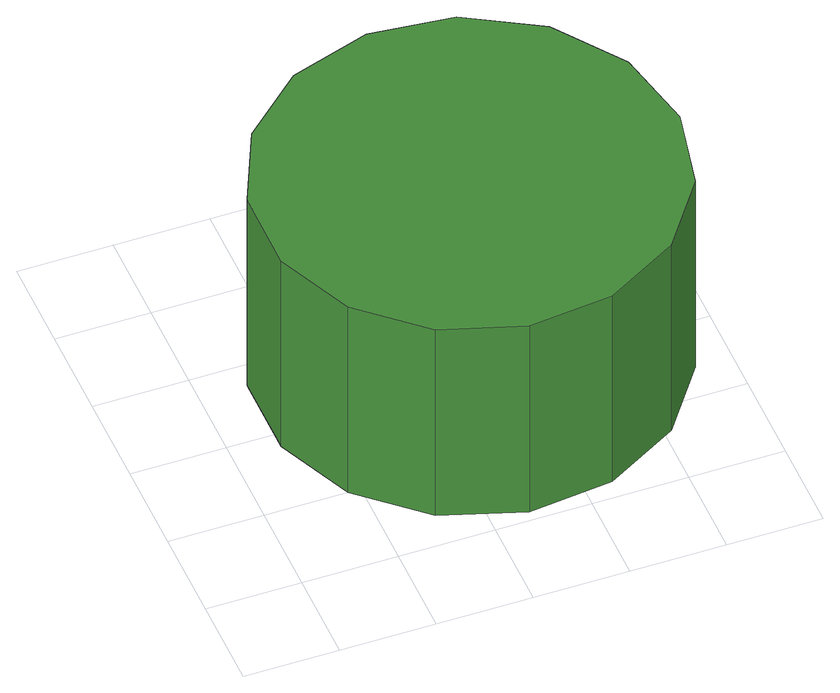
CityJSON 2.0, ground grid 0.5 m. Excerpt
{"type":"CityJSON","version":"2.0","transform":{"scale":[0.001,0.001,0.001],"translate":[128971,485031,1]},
"CityObjects":{
"tree1":{"type":"SolitaryVegetationObject","attributes":{"function":"something"},"geometry":[{"type":"MultiSurface","lod":"1","boundaries":[[[0,1,2,3,4,5,6,7,8,9,10,11,12,13,14]],[[15,16,17,18,19,20,21,22,23,24,25,26,27,28,29]],[[0,29,28,1]],[[1,28,27,2]],[[2,27,26,3]],[[3,26,25,4]],[[4,25,24,5]],[[5,24,23,6]],[[6,23,22,7]],[[7,22,21,8]],[[8,21,20,9]],[[9,20,19,10]],[[10,19,18,11]],[[11,18,17,12]],[[12,17,16,13]],[[13,16,15,14]],[[14,15,29,0]]]}]}
},
"vertices":[
[2398,1139,1512],[2304,1581,1512],[2038,1947,1512],[1646,2173,1512],[1197,2220,1512],[767,2081,1512],[431,1778,1512],[247,1365,1512],[247,913,1512],[431,500,1512],[767,198,1512],[1197,58,1512],[1646,106,1512],[2038,332,1512],[2304,697,1512],[2304,697,262],[2038,332,262],[1646,106,262],[1197,58,262],[767,198,262],[431,500,262],[247,913,262],[247,1365,262],[431,1778,262],[767,2081,262],[1197,2220,262],[1646,2173,262],[2038,1947,262],[2304,1581,262],[2398,1139,262]
]}
